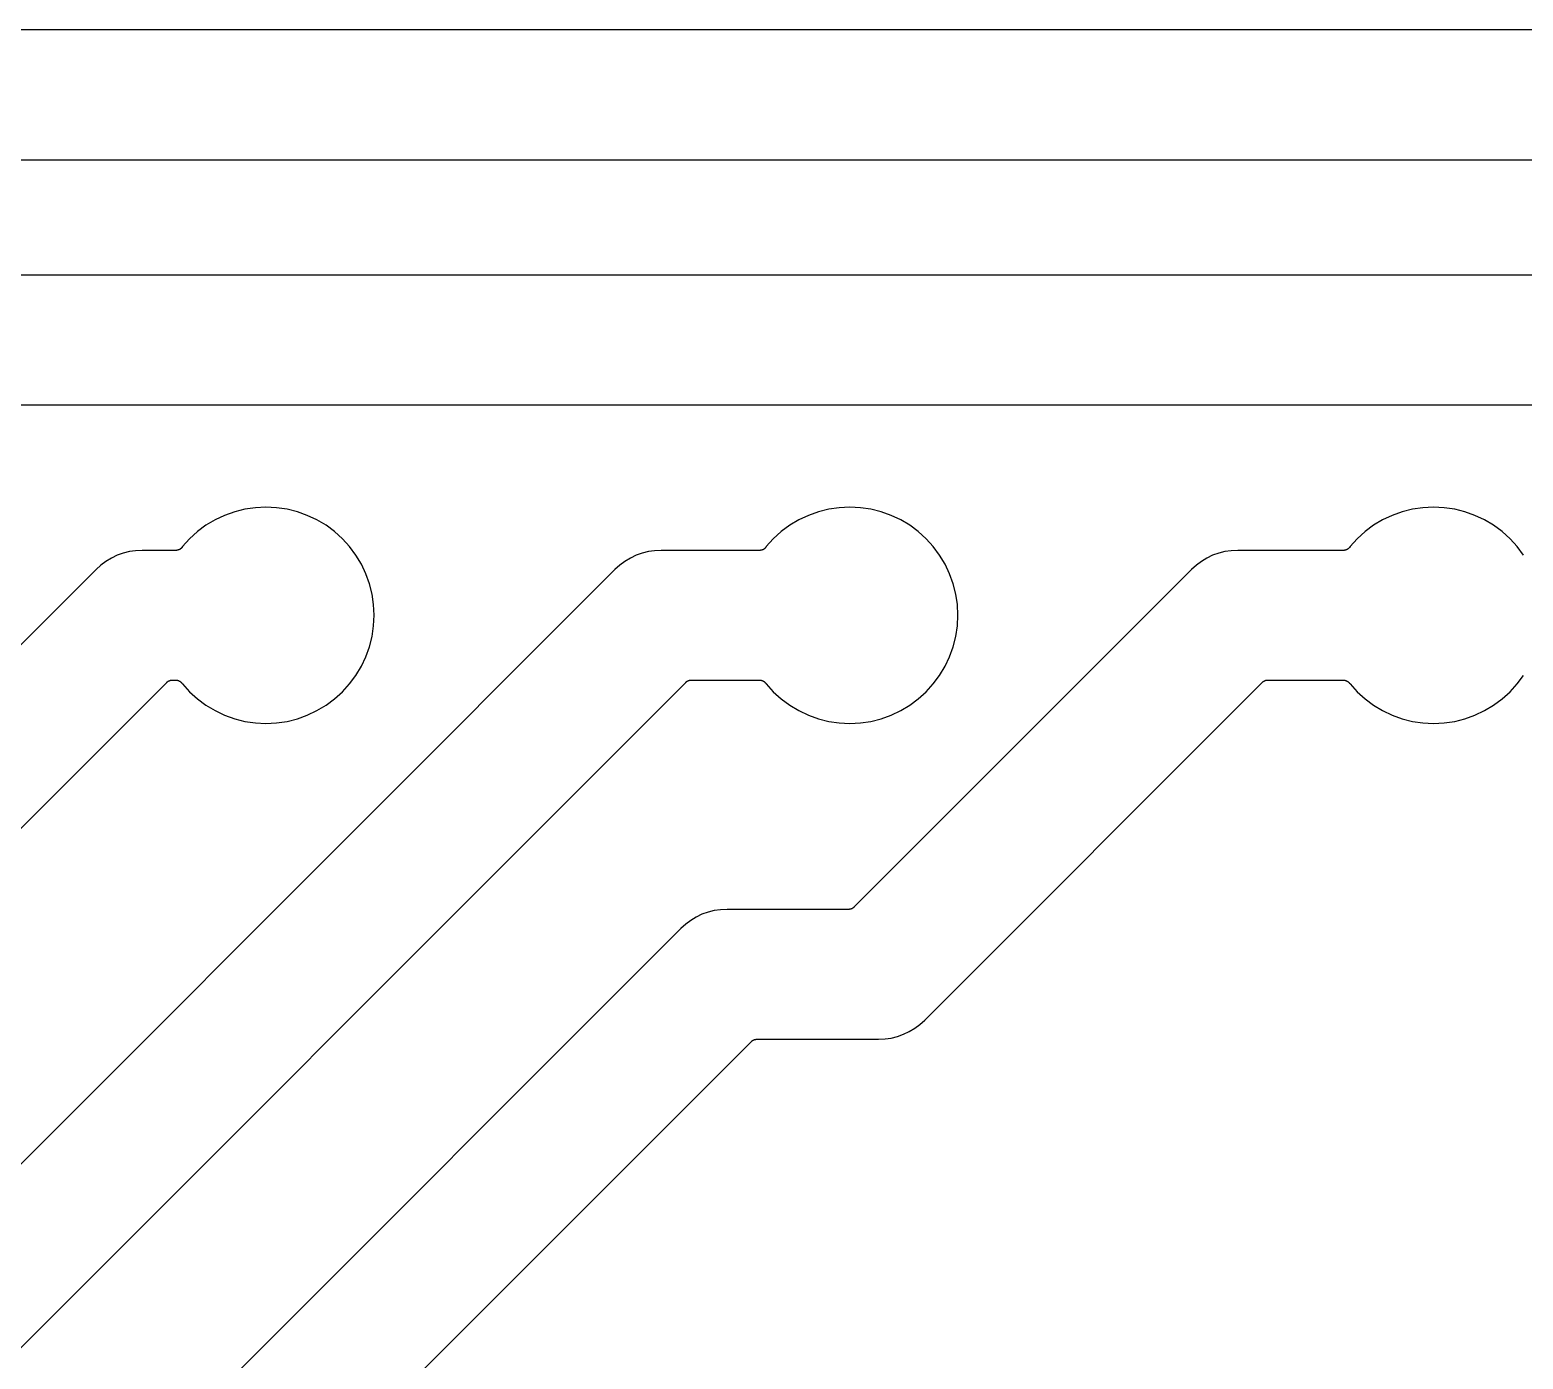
# Model space of a CAD drawing. Header units: metres. Extents: x 46.2 to 140.4, y -137.6 to -43.4.
# Drawn here: x 63.25 to 73.61, y -92.07 to -82.85 of the extents above; entities that cross this region are included whole.
import ezdxf

# ---------------------------------------------------------------- set-up
doc = ezdxf.new("R2010")
doc.units = ezdxf.units.M

msp = doc.modelspace()

# ---------------------------------------------------------------- linework, layer by layer
for points in [[(75.899, -82.85), (59.707, -82.85)], [(59.501, -83.75), (75.693, -83.75)], [(74.199, -84.55), (59.207, -84.55)], [(59.001, -85.45), (73.993, -85.45)], [(59.868, -91.705), (64.198, -87.375), (64.199, -87.374), (64.2, -87.373), (64.201, -87.372), (64.202, -87.372), (64.203, -87.371), (64.204, -87.37), (64.205, -87.369), (64.206, -87.369), (64.207, -87.368), (64.208, -87.367), (64.209, -87.367), (64.21, -87.366), (64.211, -87.366), (64.212, -87.365), (64.213, -87.365), (64.214, -87.364), (64.216, -87.364), (64.217, -87.363), (64.218, -87.363), (64.219, -87.362), (64.22, -87.362), (64.221, -87.362), (64.223, -87.361), (64.224, -87.361), (64.225, -87.361), (64.226, -87.361), (64.227, -87.361), (64.229, -87.36), (64.23, -87.36), (64.231, -87.36), (64.232, -87.36), (64.234, -87.36), (64.263, -87.36), (64.264, -87.36), (64.265, -87.36), (64.266, -87.36), (64.267, -87.36), (64.268, -87.361), (64.27, -87.361), (64.271, -87.361), (64.272, -87.361), (64.273, -87.361), (64.274, -87.362), (64.275, -87.362), (64.276, -87.362), (64.278, -87.363), (64.279, -87.363), (64.28, -87.363), (64.281, -87.364), (64.282, -87.364), (64.283, -87.365), (64.284, -87.365), (64.285, -87.366), (64.286, -87.366), (64.287, -87.367), (64.288, -87.367), (64.289, -87.368), (64.29, -87.369), (64.291, -87.369), (64.292, -87.37), (64.293, -87.371), (64.294, -87.371), (64.295, -87.372), (64.296, -87.373), (64.297, -87.374), (64.297, -87.374), (64.298, -87.375), (64.299, -87.376), (64.3, -87.377), (64.301, -87.378), (64.301, -87.379), (64.302, -87.38), (64.303, -87.38), (64.307, -87.386), (64.356, -87.44), (64.411, -87.49), (64.47, -87.534), (64.533, -87.571), (64.599, -87.603), (64.669, -87.628), (64.74, -87.646), (64.813, -87.656), (64.886, -87.66), (64.96, -87.656), (65.033, -87.646), (65.104, -87.628), (65.173, -87.603), (65.24, -87.571), (65.303, -87.534), (65.362, -87.49), (65.417, -87.44), (65.466, -87.386), (65.51, -87.327), (65.548, -87.264), (65.579, -87.197), (65.604, -87.128), (65.622, -87.056), (65.633, -86.984), (65.636, -86.91), (65.633, -86.836), (65.622, -86.764), (65.604, -86.692), (65.579, -86.623), (65.548, -86.556), (65.51, -86.493), (65.466, -86.434), (65.417, -86.38), (65.362, -86.33), (65.303, -86.286), (65.24, -86.249), (65.173, -86.217), (65.104, -86.192), (65.033, -86.174), (64.96, -86.164), (64.886, -86.16), (64.813, -86.164), (64.74, -86.174), (64.669, -86.192), (64.599, -86.217), (64.533, -86.249), (64.47, -86.286), (64.411, -86.33), (64.356, -86.38), (64.307, -86.434), (64.303, -86.44), (64.302, -86.441), (64.301, -86.442), (64.3, -86.443), (64.299, -86.444), (64.299, -86.444), (64.298, -86.445), (64.297, -86.446), (64.296, -86.447), (64.295, -86.448), (64.294, -86.449), (64.293, -86.45), (64.292, -86.45), (64.291, -86.451), (64.29, -86.452), (64.288, -86.453), (64.287, -86.453), (64.286, -86.454), (64.285, -86.454), (64.284, -86.455), (64.283, -86.456), (64.282, -86.456), (64.28, -86.456), (64.279, -86.457), (64.278, -86.457), (64.277, -86.458), (64.275, -86.458), (64.274, -86.458), (64.273, -86.459), (64.272, -86.459), (64.27, -86.459), (64.269, -86.459), (64.268, -86.459), (64.266, -86.46), (64.265, -86.46), (64.264, -86.46), (64.263, -86.46), (64.028, -86.46), (63.982, -86.462), (63.939, -86.468), (63.896, -86.479), (63.854, -86.494), (63.814, -86.513), (63.776, -86.536), (63.741, -86.562), (63.707, -86.592), (59.086, -91.214)], [(62.596, -92.577), (67.798, -87.375), (67.799, -87.374), (67.8, -87.373), (67.801, -87.372), (67.802, -87.372), (67.803, -87.371), (67.804, -87.37), (67.805, -87.369), (67.806, -87.369), (67.807, -87.368), (67.808, -87.367), (67.809, -87.367), (67.81, -87.366), (67.811, -87.366), (67.812, -87.365), (67.813, -87.365), (67.814, -87.364), (67.816, -87.364), (67.817, -87.363), (67.818, -87.363), (67.819, -87.362), (67.82, -87.362), (67.821, -87.362), (67.823, -87.361), (67.824, -87.361), (67.825, -87.361), (67.826, -87.361), (67.827, -87.361), (67.829, -87.36), (67.83, -87.36), (67.831, -87.36), (67.832, -87.36), (67.834, -87.36), (68.313, -87.36), (68.314, -87.36), (68.315, -87.36), (68.316, -87.36), (68.317, -87.36), (68.318, -87.361), (68.32, -87.361), (68.321, -87.361), (68.322, -87.361), (68.323, -87.361), (68.324, -87.362), (68.325, -87.362), (68.326, -87.362), (68.328, -87.363), (68.329, -87.363), (68.33, -87.363), (68.331, -87.364), (68.332, -87.364), (68.333, -87.365), (68.334, -87.365), (68.335, -87.366), (68.336, -87.366), (68.337, -87.367), (68.338, -87.367), (68.339, -87.368), (68.34, -87.369), (68.341, -87.369), (68.342, -87.37), (68.343, -87.371), (68.344, -87.371), (68.345, -87.372), (68.346, -87.373), (68.347, -87.374), (68.347, -87.374), (68.348, -87.375), (68.349, -87.376), (68.35, -87.377), (68.351, -87.378), (68.351, -87.379), (68.352, -87.38), (68.353, -87.38), (68.357, -87.386), (68.406, -87.44), (68.461, -87.49), (68.52, -87.534), (68.583, -87.571), (68.649, -87.603), (68.719, -87.628), (68.79, -87.646), (68.863, -87.656), (68.936, -87.66), (69.01, -87.656), (69.083, -87.646), (69.154, -87.628), (69.223, -87.603), (69.29, -87.571), (69.353, -87.534), (69.412, -87.49), (69.467, -87.44), (69.516, -87.386), (69.56, -87.327), (69.598, -87.264), (69.629, -87.197), (69.654, -87.128), (69.672, -87.056), (69.683, -86.984), (69.686, -86.91), (69.683, -86.836), (69.672, -86.764), (69.654, -86.692), (69.629, -86.623), (69.598, -86.556), (69.56, -86.493), (69.516, -86.434), (69.467, -86.38), (69.412, -86.33), (69.353, -86.286), (69.29, -86.249), (69.223, -86.217), (69.154, -86.192), (69.083, -86.174), (69.01, -86.164), (68.936, -86.16), (68.863, -86.164), (68.79, -86.174), (68.719, -86.192), (68.649, -86.217), (68.583, -86.249), (68.52, -86.286), (68.461, -86.33), (68.406, -86.38), (68.357, -86.434), (68.353, -86.44), (68.352, -86.441), (68.351, -86.442), (68.35, -86.443), (68.349, -86.444), (68.349, -86.444), (68.348, -86.445), (68.347, -86.446), (68.346, -86.447), (68.345, -86.448), (68.344, -86.449), (68.343, -86.45), (68.342, -86.45), (68.341, -86.451), (68.34, -86.452), (68.338, -86.453), (68.337, -86.453), (68.336, -86.454), (68.335, -86.454), (68.334, -86.455), (68.333, -86.456), (68.332, -86.456), (68.33, -86.456), (68.329, -86.457), (68.328, -86.457), (68.327, -86.458), (68.325, -86.458), (68.324, -86.458), (68.323, -86.459), (68.322, -86.459), (68.32, -86.459), (68.319, -86.459), (68.318, -86.459), (68.316, -86.46), (68.315, -86.46), (68.314, -86.46), (68.313, -86.46), (67.628, -86.46), (67.582, -86.462), (67.539, -86.468), (67.496, -86.479), (67.454, -86.494), (67.414, -86.513), (67.376, -86.536), (67.341, -86.562), (67.307, -86.592), (61.626, -92.274)], [(73.61, -86.493), (73.566, -86.434), (73.517, -86.38), (73.462, -86.33), (73.403, -86.286), (73.34, -86.249), (73.273, -86.217), (73.204, -86.192), (73.133, -86.174), (73.06, -86.164), (72.986, -86.16), (72.913, -86.164), (72.84, -86.174), (72.769, -86.192), (72.699, -86.217), (72.633, -86.249), (72.57, -86.286), (72.511, -86.33), (72.456, -86.38), (72.407, -86.434), (72.403, -86.44), (72.402, -86.441), (72.401, -86.442), (72.4, -86.443), (72.399, -86.444), (72.399, -86.444), (72.398, -86.445), (72.397, -86.446), (72.396, -86.447), (72.395, -86.448), (72.394, -86.449), (72.393, -86.45), (72.392, -86.45), (72.391, -86.451), (72.39, -86.452), (72.388, -86.453), (72.387, -86.453), (72.386, -86.454), (72.385, -86.454), (72.384, -86.455), (72.383, -86.456), (72.382, -86.456), (72.38, -86.456), (72.379, -86.457), (72.378, -86.457), (72.377, -86.458), (72.375, -86.458), (72.374, -86.458), (72.373, -86.459), (72.372, -86.459), (72.37, -86.459), (72.369, -86.459), (72.368, -86.459), (72.366, -86.46), (72.365, -86.46), (72.364, -86.46), (72.363, -86.46), (71.628, -86.46), (71.582, -86.462), (71.539, -86.468), (71.496, -86.479), (71.454, -86.494), (71.414, -86.513), (71.376, -86.536), (71.341, -86.562), (71.307, -86.592), (68.965, -88.935), (68.964, -88.936), (68.963, -88.937), (68.962, -88.938), (68.961, -88.938), (68.96, -88.939), (68.959, -88.94), (68.958, -88.941), (68.957, -88.941), (68.956, -88.942), (68.955, -88.943), (68.954, -88.943), (68.953, -88.944), (68.952, -88.944), (68.951, -88.945), (68.949, -88.945), (68.948, -88.946), (68.947, -88.946), (68.946, -88.947), (68.945, -88.947), (68.944, -88.948), (68.943, -88.948), (68.941, -88.948), (68.94, -88.949), (68.939, -88.949), (68.938, -88.949), (68.937, -88.949), (68.935, -88.949), (68.934, -88.95), (68.933, -88.95), (68.932, -88.95), (68.93, -88.95), (68.929, -88.95), (68.085, -88.95), (68.039, -88.952), (67.996, -88.958), (67.953, -88.969), (67.911, -88.984), (67.871, -89.003), (67.833, -89.026), (67.798, -89.052), (67.764, -89.082), (64.598, -92.249)], [(65.234, -92.886), (68.255, -89.865), (68.256, -89.864), (68.257, -89.863), (68.258, -89.862), (68.259, -89.862), (68.26, -89.861), (68.261, -89.86), (68.262, -89.859), (68.263, -89.859), (68.264, -89.858), (68.265, -89.857), (68.266, -89.857), (68.267, -89.856), (68.268, -89.856), (68.269, -89.855), (68.271, -89.855), (68.272, -89.854), (68.273, -89.854), (68.274, -89.853), (68.275, -89.853), (68.276, -89.852), (68.277, -89.852), (68.279, -89.852), (68.28, -89.851), (68.281, -89.851), (68.282, -89.851), (68.283, -89.851), (68.285, -89.851), (68.286, -89.85), (68.287, -89.85), (68.288, -89.85), (68.29, -89.85), (68.291, -89.85), (69.135, -89.85), (69.181, -89.848), (69.224, -89.842), (69.267, -89.831), (69.309, -89.816), (69.349, -89.797), (69.387, -89.774), (69.422, -89.748), (69.456, -89.718), (71.798, -87.375), (71.799, -87.374), (71.8, -87.373), (71.801, -87.372), (71.802, -87.372), (71.803, -87.371), (71.804, -87.37), (71.805, -87.369), (71.806, -87.369), (71.807, -87.368), (71.808, -87.367), (71.809, -87.367), (71.81, -87.366), (71.811, -87.366), (71.812, -87.365), (71.813, -87.365), (71.814, -87.364), (71.816, -87.364), (71.817, -87.363), (71.818, -87.363), (71.819, -87.362), (71.82, -87.362), (71.821, -87.362), (71.823, -87.361), (71.824, -87.361), (71.825, -87.361), (71.826, -87.361), (71.827, -87.361), (71.829, -87.36), (71.83, -87.36), (71.831, -87.36), (71.832, -87.36), (71.834, -87.36), (72.363, -87.36), (72.364, -87.36), (72.365, -87.36), (72.366, -87.36), (72.367, -87.36), (72.368, -87.361), (72.37, -87.361), (72.371, -87.361), (72.372, -87.361), (72.373, -87.361), (72.374, -87.362), (72.375, -87.362), (72.376, -87.362), (72.378, -87.363), (72.379, -87.363), (72.38, -87.363), (72.381, -87.364), (72.382, -87.364), (72.383, -87.365), (72.384, -87.365), (72.385, -87.366), (72.386, -87.366), (72.387, -87.367), (72.388, -87.367), (72.389, -87.368), (72.39, -87.369), (72.391, -87.369), (72.392, -87.37), (72.393, -87.371), (72.394, -87.371), (72.395, -87.372), (72.396, -87.373), (72.397, -87.374), (72.397, -87.374), (72.398, -87.375), (72.399, -87.376), (72.4, -87.377), (72.401, -87.378), (72.401, -87.379), (72.402, -87.38), (72.403, -87.38), (72.407, -87.386), (72.456, -87.44), (72.511, -87.49), (72.57, -87.534), (72.633, -87.571), (72.699, -87.603), (72.769, -87.628), (72.84, -87.646), (72.913, -87.656), (72.986, -87.66), (73.06, -87.656), (73.133, -87.646), (73.204, -87.628), (73.273, -87.603), (73.34, -87.571), (73.403, -87.534), (73.462, -87.49), (73.517, -87.44), (73.566, -87.386), (73.61, -87.327)]]:
    msp.add_lwpolyline(points)

doc.saveas('drawing.dxf')
